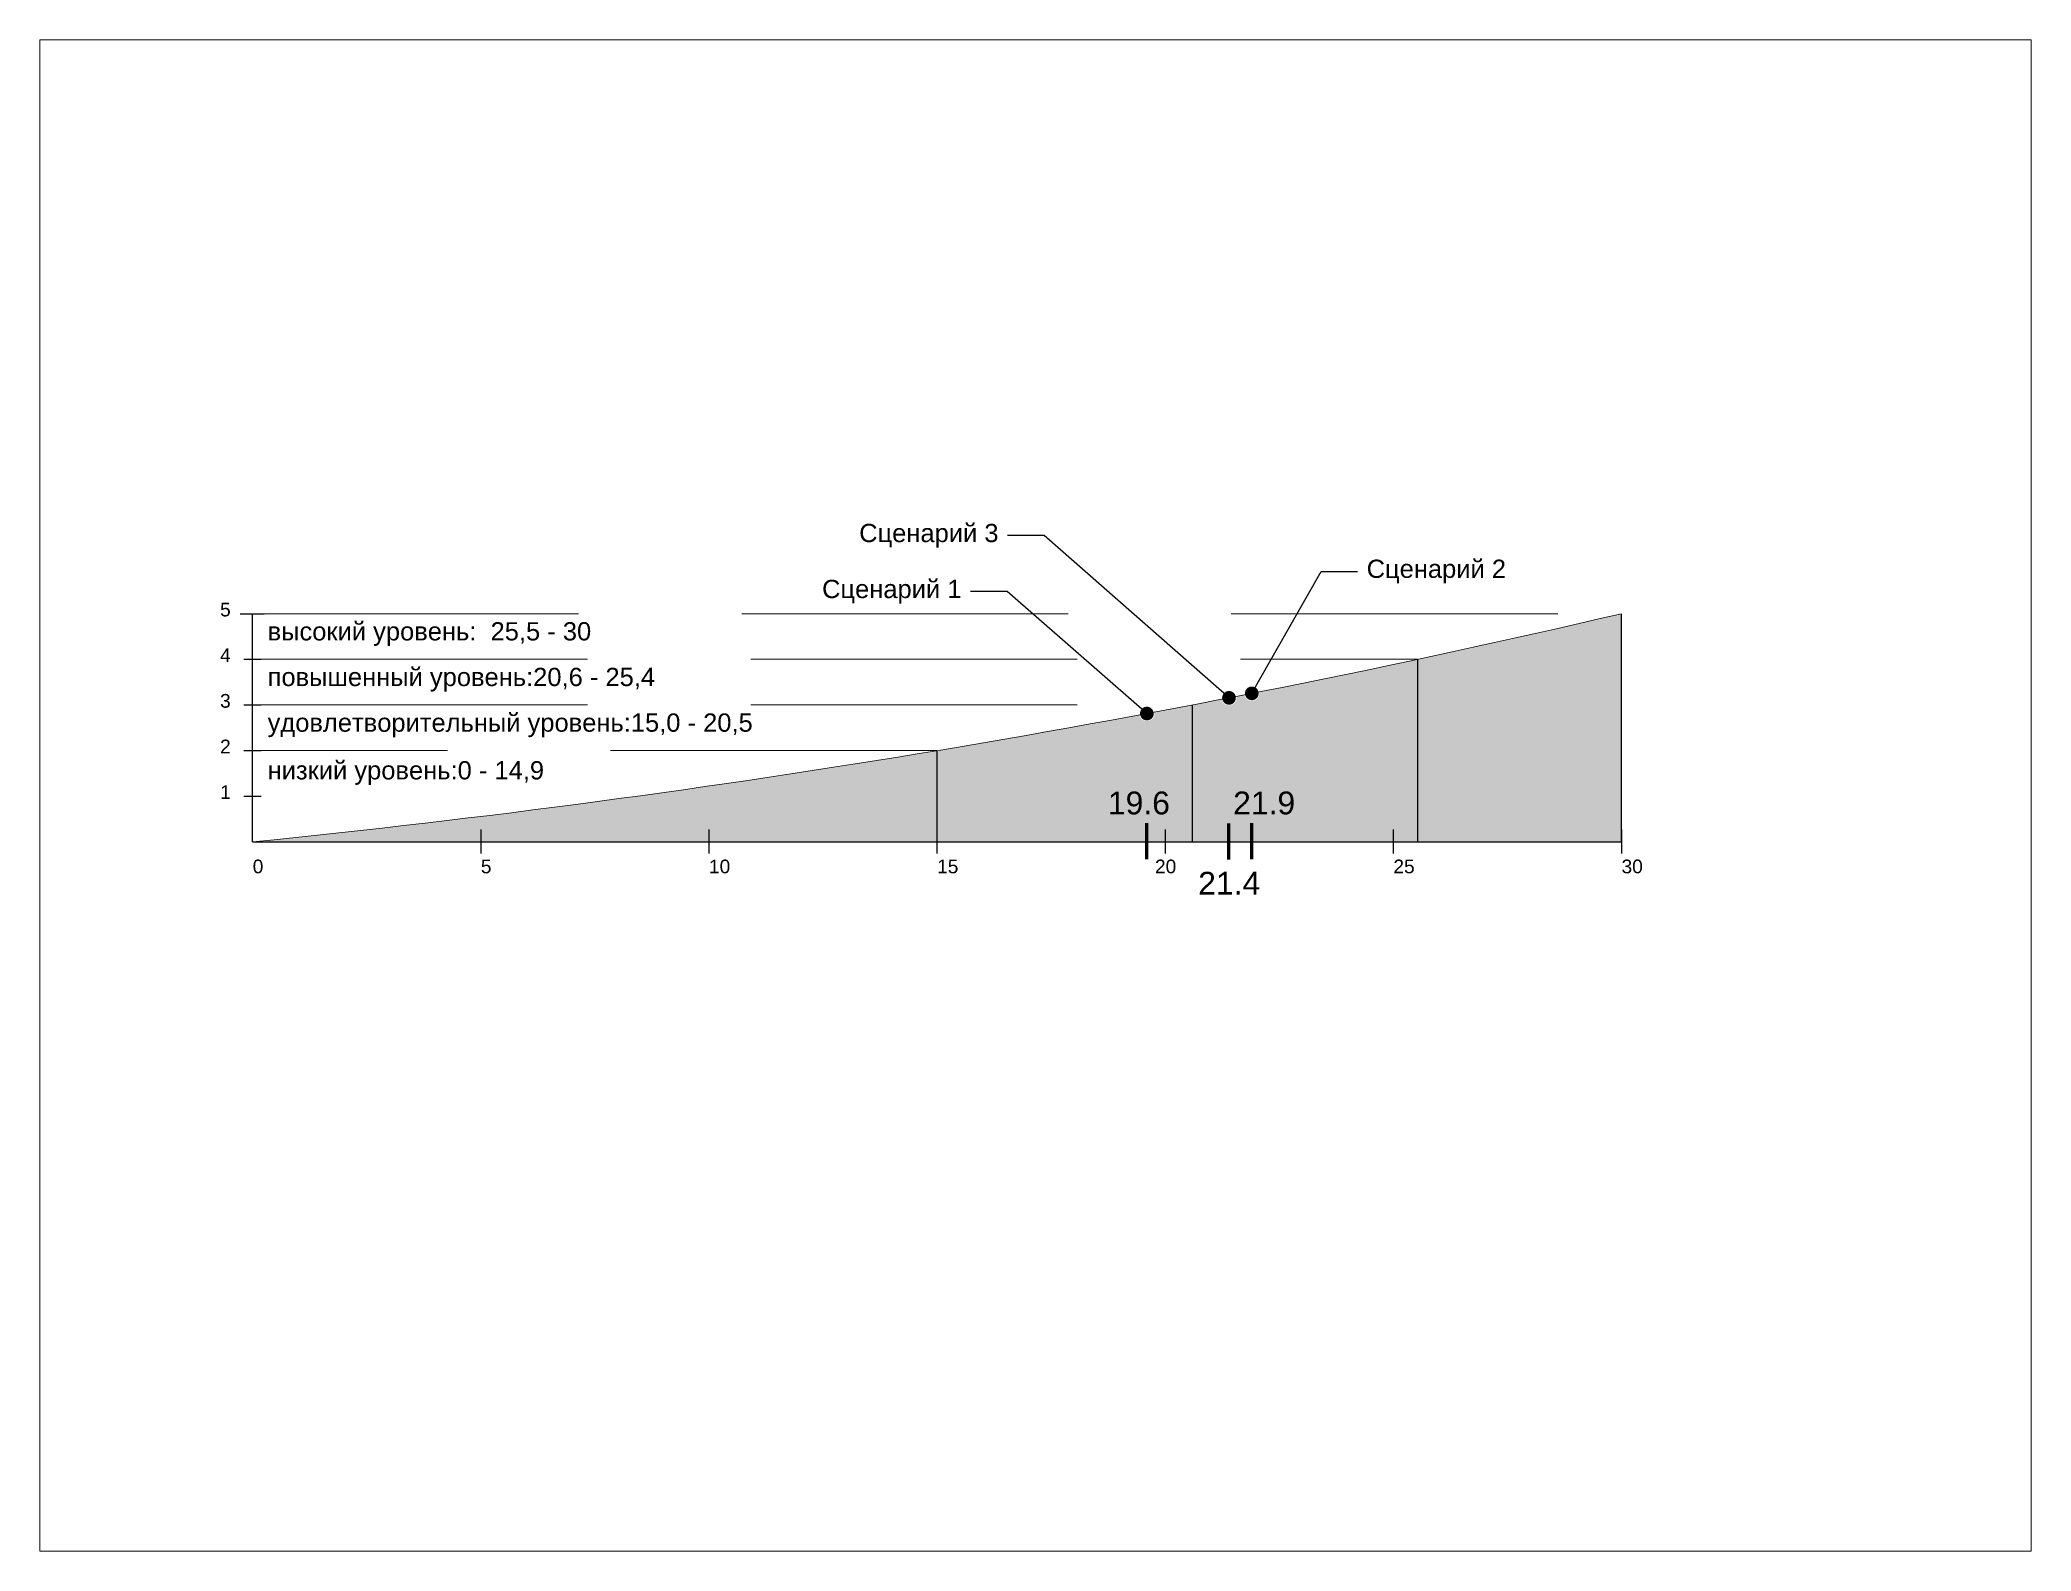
# Paper-space layout 'Лист1' of a CAD drawing. Header units: millimetres. Extents: x 26 to 231, y 20 to 176.
# The model-space entities are those that its viewports show. They can reach past a viewport. Long polylines and large blocks are cut down to what shows.
import ezdxf
from ezdxf import colors
from ezdxf.entities.mleader import LeaderData, LeaderLine
from ezdxf.math import Vec2, Vec3

# ---------------------------------------------------------------- set-up
doc = ezdxf.new("R2010")
doc.units = ezdxf.units.MM
doc.linetypes.add('невидимая2', pattern=[4.7625, 3.175, -1.5875])
doc.styles.get("Standard").update_dxf_attribs({"font": 'arial.ttf'})

# ---------------------------------------------------------------- blocks, each defined once
blk = doc.blocks.new('_Dot')
at = {"color": 0, "linetype": 'ByBlock', "lineweight": -2}
blk.add_line((-0.5, 0), (-1, 0), dxfattribs=at)
at = {"color": 0, "linetype": 'ByBlock', "const_width": 0.5}
blk.add_lwpolyline([(-0.25, 0, 1), (0.25, 0, 1)], format="xyb", close=True, dxfattribs=at)

msp = doc.modelspace()

# ---------------------------------------------------------------- hatches: boundary and pattern name
at = {"transparency": 33554531}
h = msp.add_hatch(color=94, dxfattribs=at)
h.dxf.hatch_style = 1
h.paths.add_polyline_path([(4449.9, 1501.2, -0.004876), (4003.2, 1401.2), (4003.2, 1001.2), (4049.9, 1001.2), (4149.9, 1001.2), (4249.9, 1001.2), (4349.9, 1001.2), (4449.9, 1001.2)])
at = {"transparency": 33554493}
h = msp.add_hatch(color=94, dxfattribs=at)
h.dxf.hatch_style = 1
h.paths.add_polyline_path([(4003.2, 1401.2, -0.003773), (3656.3, 1329.8, -0.048798), (3656.6, 1326.6, -0.907269), (3623.5, 1323.4, -0.000187), (3606.3, 1320, -0.048254), (3606.6, 1316.8, -0.908259), (3573.5, 1313.6, -0.000697), (3509.3, 1301.2), (3509.3, 1001.2), (3549.9, 1001.2), (3649.9, 1001.2), (3749.9, 1001.2), (3849.9, 1001.2), (3949.9, 1001.2), (4003.2, 1001.2)])
at = {"transparency": 33554572}
h = msp.add_hatch(color=41, dxfattribs=at)
h.dxf.hatch_style = 1
h.paths.add_polyline_path([(3509.3, 1301.2, -0.000899), (3426.3, 1285.5, -0.046298), (3426.6, 1282.4, -0.911828), (3393.5, 1279.4, -0.004798), (2949.9, 1201.2), (2949.9, 1001.2), (3049.9, 1001.2), (3149.9, 1001.2), (3249.9, 1001.2), (3349.9, 1001.2), (3449.9, 1001.2), (3509.3, 1001.2)])
at = {"transparency": 33554531}
h = msp.add_hatch(color=240, dxfattribs=at)
h.dxf.hatch_style = 1
h.paths.add_polyline_path([(2949.9, 1201.2, -0.016125), (1449.9, 1001.2), (1549.9, 1001.2), (1649.9, 1001.2), (1749.9, 1001.2), (1849.9, 1001.2), (1949.9, 1001.2), (2049.9, 1001.2), (2149.9, 1001.2), (2249.9, 1001.2), (2349.9, 1001.2), (2449.9, 1001.2), (2549.9, 1001.2), (2649.9, 1001.2), (2749.9, 1001.2), (2849.9, 1001.2), (2949.9, 1001.2)])

# ---------------------------------------------------------------- linework, layer by layer
for points in [[(1422.7, 1501.2), (1475.1, 1501.2)], [(1449.9, 1001.2), (1449.9, 1101.2), (1449.9, 1201.2), (1449.9, 1301.2), (1449.9, 1401.2), (1449.9, 1501.2)], [(4449.9, 1001.2), (4449.9, 1501.2)], [(1431.1, 1401.2), (1468.8, 1401.2)], [(1431.1, 1301.2), (1468.8, 1301.2)], [(1431.1, 1201.2), (1468.8, 1201.2)], [(1431.1, 1101.2), (1468.8, 1101.2)], [(1949.9, 1028.4), (1949.9, 976)], [(2449.9, 1028.4), (2449.9, 976)], [(2949.9, 1028.4), (2949.9, 976)], [(3449.9, 1028.4), (3449.9, 976)], [(3949.9, 1028.4), (3949.9, 976)], [(4449.9, 1028.4), (4449.9, 976)], [(1449.9, 1001.2), (1549.9, 1001.2), (1649.9, 1001.2), (1749.9, 1001.2), (1849.9, 1001.2), (1949.9, 1001.2)], [(1949.9, 1001.2), (2049.9, 1001.2), (2149.9, 1001.2), (2249.9, 1001.2), (2349.9, 1001.2), (2449.9, 1001.2)], [(2449.9, 1001.2), (2549.9, 1001.2), (2649.9, 1001.2), (2749.9, 1001.2), (2849.9, 1001.2), (2949.9, 1001.2)], [(2949.9, 1001.2), (3049.9, 1001.2), (3149.9, 1001.2), (3249.9, 1001.2), (3349.9, 1001.2), (3449.9, 1001.2)], [(3449.9, 1001.2), (3549.9, 1001.2), (3649.9, 1001.2), (3749.9, 1001.2), (3849.9, 1001.2), (3949.9, 1001.2)], [(3949.9, 1001.2), (4049.9, 1001.2), (4149.9, 1001.2), (4249.9, 1001.2), (4349.9, 1001.2), (4449.9, 1001.2)]]:
    msp.add_lwpolyline(points)
at = {"color": 252, "linetype": 'невидимая2', "lineweight": 9, "ltscale": 0.5}
for points in [[(1448.9, 1501.2), (4449.9, 1501.2)], [(1468.8, 1401.2), (4003.2, 1401.2)], [(1468.8, 1301.2), (3509.3, 1301.2)], [(2949.9, 1201.2), (1449.9, 1201.2)]]:
    msp.add_lwpolyline(points, dxfattribs=at)
at = {"ltscale": 0.5}
for points in [[(4003.2, 1401.2), (4003.2, 1001.2)], [(3509.3, 1301.2), (3509.3, 1001.2)], [(2949.9, 1201.2), (2949.9, 1002.2)]]:
    msp.add_lwpolyline(points, dxfattribs=at)
at = {"lineweight": 60}
for points in [[(3409.9, 963.4), (3409.9, 1042)], [(3589.9, 962.9), (3589.9, 1041.5)], [(3639.9, 963.4), (3639.9, 1042)]]:
    msp.add_lwpolyline(points, dxfattribs=at)
at = {"lineweight": 20}
msp.add_arc((-900.1, 24351.2), 23468, 275.74703, 283.17761, dxfattribs=at)

# ---------------------------------------------------------------- texts
at = {"attachment_point": 1}
for s, width, insert, char_height in [('5', 66.518, (1378.7, 1525.2), 30), ('высокий уровень:  25,5 - 30', 1466.56, (1482.9, 1482.6), 40), ('4', 66.518, (1378.7, 1425.2), 30), ('повышенный уровень:20,6 - 25,4', 1140.236, (1482.9, 1382.6), 40), ('3', 66.518, (1378.7, 1325.2), 30), ('удовлетворительный уровень:15,0 - 20,5', 1246.524, (1482.9, 1282.6), 40), ('2', 66.518, (1378.7, 1225.2), 30), ('низкий уровень:0 - 14,9', 1246.524, (1482.9, 1178.1), 40), ('1', 66.518, (1378.7, 1125.2), 30), ('19.6', 66.518, (3324.5, 1111.5), 50), ('21.9', 66.518, (3599, 1111.5), 50), ('0', 66.518, (1450.2, 962.4), 30), ('5', 66.518, (1950.2, 962.4), 30), ('10', 66.518, (2450.2, 962.4), 30), ('15', 66.518, (2950.2, 962.4), 30), ('20', 66.518, (3427.7, 962.4), 30), ('25', 66.518, (3950.2, 962.4), 30), ('30', 66.518, (4450.2, 962.4), 30), ('21.4', 66.518, (3522.4, 935.6), 50)]:
    msp.add_mtext_dynamic_manual_height_columns(s, width=width, gutter_width=12.5, heights=[0], dxfattribs=dict(at, insert=insert, char_height=char_height))

# ---------------------------------------------------------------- leaders
at = {"lineweight": 9}
ml = msp.add_multileader_mtext('Standard', dxfattribs=at)
ml.set_content('Сценарий 3', color=256)
ml.set_leader_properties()
ml.set_arrow_properties(name='DOT')
ml.build(insert=Vec2(0, 0))
ml.multileader.update_dxf_attribs({"arrow_head_size": 30, "scale": 10})
ctx = ml.context
ctx.base_point, ctx.scale, ctx.char_height, ctx.arrow_head_size, ctx.landing_gap_size, ctx.plane_origin = Vec3(2764.6, 1672.4), 10, 40, 30, 20, Vec3(3589.9, 1316.8)
ctx.text_align_type = 2
notes = []
notes.append((ctx, [(0, (1, 1, 0), (3184.8, 1672.4), (-1, 0), 80, [(0, [(3589.9, 1316.8)], 0, [])])]))
ctx.mtext.insert, ctx.mtext.alignment, ctx.mtext.flow_direction = Vec3(3084.8, 1698), 3, 5
ml = msp.add_multileader_mtext('Standard', dxfattribs=at)
ml.set_content('Сценарий 2', color=256)
ml.set_leader_properties()
ml.set_arrow_properties(name='DOT')
ml.build(insert=Vec2(0, 0))
ml.multileader.update_dxf_attribs({"arrow_head_size": 30, "scale": 10})
ctx = ml.context
ctx.base_point, ctx.scale, ctx.char_height, ctx.arrow_head_size, ctx.landing_gap_size, ctx.plane_origin = Vec3(3871.6, 1594), 10, 40, 30, 20, Vec3(3639.9, 1326.6)
notes.append((ctx, [(1, (1, 1, 0), (3791.6, 1594), (1, 0), 80, [(0, [(3639.9, 1326.6)], 0, [])])]))
ctx.mtext.insert, ctx.mtext.flow_direction = Vec3(3891.6, 1619.6), 5
ml = msp.add_multileader_mtext('Standard', dxfattribs=at)
ml.set_content('Сценарий 1', color=256)
ml.set_leader_properties()
ml.set_arrow_properties(name='DOT')
ml.build(insert=Vec2(0, 0))
ml.multileader.update_dxf_attribs({"arrow_head_size": 30, "scale": 10})
ctx = ml.context
ctx.base_point, ctx.scale, ctx.char_height, ctx.arrow_head_size, ctx.landing_gap_size, ctx.plane_origin = Vec3(2691.1, 1549.9), 10, 40, 30, 20, Vec3(3409.9, 1282.4)
ctx.text_align_type = 2
notes.append((ctx, [(0, (1, 1, 0), (3103.5, 1549.9), (-1, 0), 80, [(0, [(3409.9, 1282.4)], 0, [])])]))
ctx.mtext.insert, ctx.mtext.alignment, ctx.mtext.flow_direction = Vec3(3003.5, 1575.4), 3, 5
for ctx, leaders in notes:
    for number, flags, end, landing, length, lines in leaders:
        leader = LeaderData()
        leader.index, (leader.has_last_leader_line, leader.has_dogleg_vector, leader.attachment_direction) = number, flags
        leader.last_leader_point, leader.dogleg_vector, leader.dogleg_length = Vec3(end), Vec3(landing), length
        for number, points, colour, breaks in lines:
            line = LeaderLine()
            line.index, line.vertices, line.color, line.breaks = number, Vec3.list(points), colors.encode_raw_color(colour), breaks
            leader.lines.append(line)
        ctx.leaders.append(leader)

psp = doc.layouts.new('Лист1')

# ---------------------------------------------------------------- viewports
at = {"layer": '0'}
psp.add_viewport(center=(128.5, 97.5), size=(205.6, 156), view_center_point=(3165.82, 1102.83), view_height=3311.4802, dxfattribs=at)

doc.saveas('drawing.dxf')
